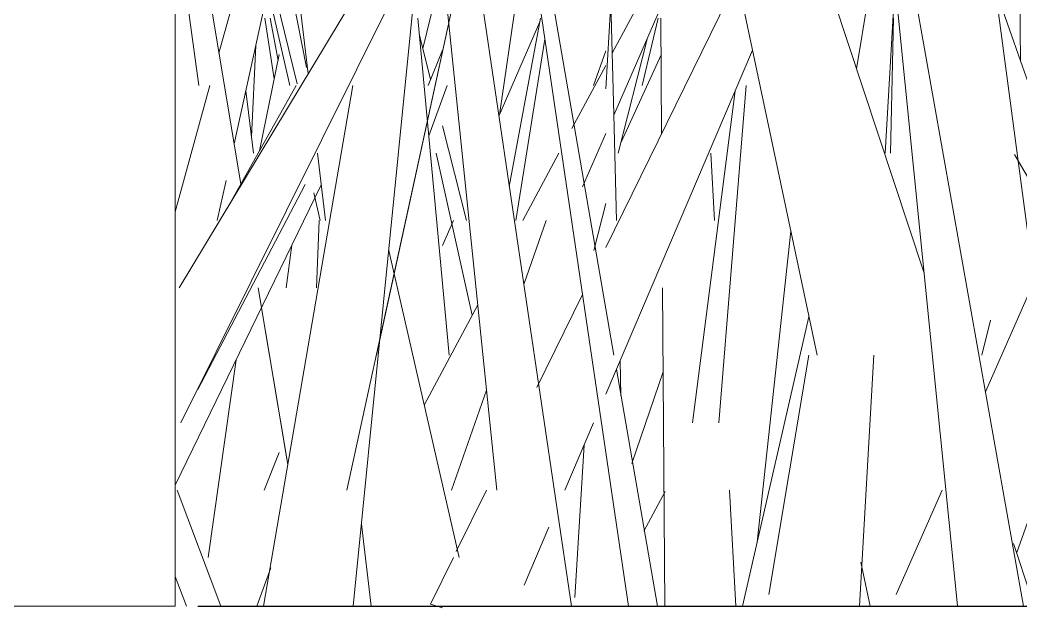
# Model space of a CAD drawing. Header units: millimetres. Extents: x -9575 to 27274, y -4387 to 11354.
# Drawn here: x -5847.02 to -5806.06, y 3047.93 to 3071.99 of the extents above; entities that cross this region are included whole.
import ezdxf

# ---------------------------------------------------------------- set-up
doc = ezdxf.new("R2010")
doc.units = ezdxf.units.MM
doc.layers.add('A-FLOR-HRAL', color=11, linetype='Continuous', lineweight=9)
doc.layers.add('G-IMPT', color=8, linetype='Continuous', lineweight=9)

# ---------------------------------------------------------------- blocks, each defined once
blk = doc.blocks.new('Railing - 2_ x 1_2_-V4-North')
at = {"layer": 'A-FLOR-HRAL'}
for q in [(-7466.268, 3933.825), (-7478.968, 3048)]:
    blk.add_line((-7466.268, 3048), q, dxfattribs=at)
blk = doc.blocks.new('Railing - Railing-380087-North')
blk.add_blockref('Railing - 2_ x 1_2_-V4-North', (1625.6, 0))
blk = doc.blocks.new('Grass Array - 25_dwg-V50-North')
at = {"layer": 'G-IMPT'}
for p, q in [((-5806.079, 3070.318), (-5806.489, 3109.423)), ((-5824.193, 3104.477), (-5814.401, 3058.27)), ((-5810.031, 3061.666), (-5820.921, 3094.585)), ((-5835.292, 3070.05), (-5838.996, 3088.618)), ((-5809.165, 3088.618), (-5805.522, 3061.309)), ((-5840.502, 3061.029), (-5824.268, 3088.01)), ((-5833.642, 3052.752), (-5826.195, 3086.916)), ((-5822.715, 3058.27), (-5826.937, 3082.645)), ((-5812.17, 3082.978), (-5808.661, 3048.014)), ((-5827.164, 3082.19), (-5822.116, 3048)), ((-5827.886, 3080.74), (-5840.439, 3055.511)), ((-5837.983, 3065.282), (-5840.502, 3080.341)), ((-5837.983, 3065.282), (-5840.502, 3080.341)), ((-5827.653, 3080.22), (-5832.432, 3058.27)), ((-5836.214, 3078.102), (-5835.23, 3069.791)), ((-5824.451, 3048), (-5828.833, 3077.582)), ((-5822.786, 3070.633), (-5819.074, 3077.582)), ((-5829.96, 3076.57), (-5827.506, 3052.752)), ((-5805.953, 3048), (-5811.046, 3076.657)), ((-5840.668, 3076.255), (-5839.698, 3069.306)), ((-5819.09, 3076.41), (-5822.722, 3068.103)), ((-5838.878, 3070.636), (-5837.452, 3075.811)), ((-5837.452, 3075.811), (-5835.982, 3069.306)), ((-5835.673, 3069.374), (-5837.018, 3074.823)), ((-5830.706, 3074.823), (-5833.384, 3048)), ((-5827.401, 3068.114), (-5826.391, 3075.019)), ((-5811.984, 3074.823), (-5812.788, 3069.999)), ((-5829.731, 3074.108), (-5830.535, 3070.829)), ((-5817.662, 3073.658), (-5823.053, 3062.682)), ((-5836.867, 3073.225), (-5838.257, 3066.923)), ((-5811.61, 3066.547), (-5811.217, 3073.483)), ((-5807.513, 3056.78), (-5800.21, 3073.393)), ((-5806.079, 3070.318), (-5807.119, 3073.278)), ((-5822.839, 3072.697), (-5823.053, 3069.171)), ((-5822.839, 3072.697), (-5822.722, 3068.131)), ((-5836.996, 3072.065), (-5836.613, 3069.583)), ((-5836.458, 3070.336), (-5836.776, 3072.065)), ((-5830.744, 3072.065), (-5829.452, 3058.27)), ((-5825.717, 3072.065), (-5826.996, 3065.182)), ((-5820.912, 3072.065), (-5821.559, 3069.306)), ((-5820.767, 3067.337), (-5820.799, 3072.065)), ((-5811.27, 3072.065), (-5811.393, 3066.547)), ((-5825.744, 3071.921), (-5827.423, 3068.063)), ((-5830.215, 3069.57), (-5830.682, 3071.409)), ((-5826.733, 3063.788), (-5825.543, 3071.215)), ((-5821.362, 3071.213), (-5822.536, 3066.547)), ((-5837.547, 3067.208), (-5837.37, 3070.945)), ((-5829.731, 3070.764), (-5830.323, 3069.306)), ((-5823.552, 3069.306), (-5823.053, 3070.728)), ((-5823.053, 3056.678), (-5817.047, 3070.753)), ((-5836.407, 3070.585), (-5837.214, 3066.645)), ((-5822.422, 3066.999), (-5820.789, 3070.57)), ((-5806.079, 3070.318), (-5804.072, 3064.607)), ((-5824.433, 3067.552), (-5823.053, 3070.134)), ((-5840.668, 3064.142), (-5839.245, 3069.306)), ((-5838.589, 3064.208), (-5835.712, 3069.306)), ((-5837.778, 3069.094), (-5837.466, 3066.547)), ((-5837.056, 3048), (-5833.401, 3069.306)), ((-5830.293, 3067.251), (-5829.542, 3069.306)), ((-5819.496, 3055.511), (-5817.753, 3069.098)), ((-5818.418, 3055.511), (-5817.309, 3069.306)), ((-5822.611, 3063.788), (-5822.722, 3068.131)), ((-5828.748, 3063.788), (-5829.731, 3067.662)), ((-5823.053, 3067.345), (-5824.006, 3065.165)), ((-5834.846, 3066.547), (-5834.52, 3063.788)), ((-5829.983, 3066.547), (-5828.515, 3059.91)), ((-5826.443, 3063.788), (-5824.97, 3066.547)), ((-5818.752, 3066.547), (-5818.599, 3063.788)), ((-5804.754, 3063.788), (-5806.318, 3066.493)), ((-5838.589, 3065.42), (-5838.949, 3063.788)), ((-5840.666, 3052.949), (-5834.692, 3065.246)), ((-5835.345, 3065.263), (-5839.745, 3056.866)), ((-5834.991, 3064.92), (-5834.735, 3063.788)), ((-5823.053, 3064.488), (-5823.539, 3062.555)), ((-5834.771, 3063.788), (-5834.88, 3061.029)), ((-5829.284, 3063.788), (-5829.731, 3062.76)), ((-5826.391, 3061.214), (-5825.488, 3063.788)), ((-5816.852, 3050.627), (-5815.477, 3063.347)), ((-5836.121, 3061.029), (-5835.894, 3062.771)), ((-5836.121, 3061.029), (-5835.894, 3062.771)), ((-5829.055, 3049.993), (-5831.93, 3062.563)), ((-5836.062, 3053.798), (-5837.271, 3061.029)), ((-5820.634, 3048), (-5820.724, 3061.029)), ((-5802.395, 3061.029), (-5806.235, 3050.192)), ((-5823.999, 3060.756), (-5825.866, 3056.954)), ((-5836.1, 3054.028), (-5837.162, 3060.378)), ((-5830.481, 3056.229), (-5828.287, 3060.336)), ((-5814.736, 3059.847), (-5817.455, 3048)), ((-5807.309, 3059.707), (-5807.658, 3058.27)), ((-5839.319, 3049.993), (-5838.175, 3058.077)), ((-5822.427, 3056.606), (-5822.464, 3058.058)), ((-5814.743, 3058.27), (-5816.375, 3048.476)), ((-5812.661, 3048), (-5812.079, 3058.27)), ((-5820.936, 3048), (-5822.617, 3057.701)), ((-5820.7, 3057.597), (-5821.983, 3053.846)), ((-5829.36, 3052.752), (-5827.927, 3056.837)), ((-5824.729, 3052.752), (-5823.551, 3055.511)), ((-5823.936, 3054.609), (-5824.315, 3048.359)), ((-5836.407, 3054.296), (-5837.033, 3052.752)), ((-5838.802, 3048), (-5840.592, 3052.752)), ((-5827.93, 3052.752), (-5829.166, 3050.236)), ((-5821.487, 3051.068), (-5820.614, 3052.69)), ((-5817.988, 3052.752), (-5817.725, 3048)), ((-5811.162, 3048.48), (-5809.284, 3052.752)), ((-5833.048, 3051.357), (-5832.651, 3048)), ((-5826.391, 3048.856), (-5825.374, 3051.239)), ((-5805.663, 3048.46), (-5806.361, 3050.571)), ((-5829.285, 3049.993), (-5830.225, 3048.08)), ((-5837.333, 3048), (-5836.761, 3049.565)), ((-5812.608, 3049.806), (-5812.225, 3048)), ((-5840.207, 3048), (-5840.668, 3049.214)), ((-5840.668, 3049.213), (-5840.207, 3048)), ((-5829.731, 3047.927), (-5830.225, 3048.08))]:
    blk.add_line(p, q, dxfattribs=at)
blk = doc.blocks.new('Grass Array - Grass Array-V52-North')
blk.add_blockref('Grass Array - 25_dwg-V50-North', (0, 0))

msp = doc.modelspace()

# ---------------------------------------------------------------- linework, layer by layer
msp.add_line((-5839.745, 3048), (-5040.568, 3048))

# ---------------------------------------------------------------- block references
for name in ['Railing - Railing-380087-North', 'Grass Array - Grass Array-V52-North']:
    msp.add_blockref(name, (0, 0))

doc.saveas('drawing.dxf')
